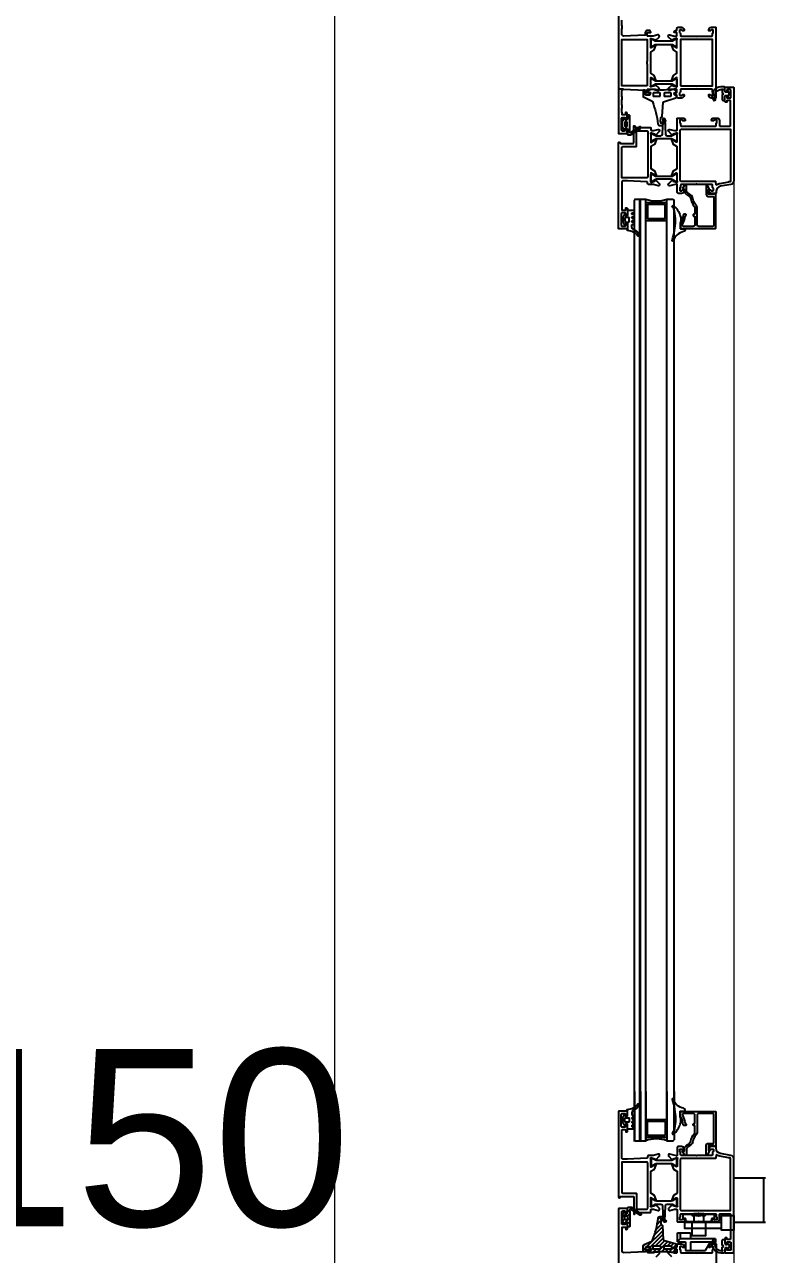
# Model space of a CAD drawing. Extents: x -2012 to 34975, y -1043 to 8321.
# Drawn here: x 30676.3 to 30718.2, y 2978.9 to 3048.3 of the extents above; entities that cross this region are included whole.
import ezdxf
from ezdxf.enums import TextEntityAlignment as Align

# ---------------------------------------------------------------- set-up
doc = ezdxf.new("R2010")
doc.units = 0
doc.header["$LTSCALE"] = 25
doc.linetypes.add('HIDDEN', pattern=[0.375, 0.25, -0.125])
doc.layers.get('0').update_dxf_attribs({"color": 9, "lineweight": 9})
for name, color, linetype, lineweight in [('06D', 9, 'Continuous', 9), ('10', 9, 'Continuous', 9), ('15', 9, 'Continuous', 9), ('22', 8, 'Continuous', 9)]:
    doc.layers.add(name, color=color, linetype=linetype, lineweight=lineweight)
doc.styles.add('Arial', font='arial.ttf', dxfattribs={"height": 2.5})

# ---------------------------------------------------------------- blocks, each defined once
blk = doc.blocks.new('ciftkanatdograma_pr2')
at = {"layer": '06D', "lineweight": 25, "ltscale": 0.5}
h = blk.add_hatch(dxfattribs=at)
h.set_pattern_fill('ANSI31', color=256, scale=0.05, angle=450, style=0)
h.set_pattern_definition([(315, (109.6646, 131.83068), (0.1122532, 0.1122532), [])])
edge = h.paths.add_edge_path(flags=16)
edge.add_arc((-71.62, 0.488), 0.025, 180, 270, ccw=False)
edge.add_line((-71.645, 0.488), (-71.645, 0.588))
edge.add_arc((-71.62, 0.588), 0.025, 90, 180, ccw=False)
edge.add_line((-71.62, 0.613), (-71.44, 0.613))
edge.add_arc((-71.44, 0.588), 0.025, 0, 90, ccw=False)
edge.add_line((-71.415, 0.588), (-71.415, 0.488))
edge.add_arc((-71.44, 0.488), 0.025, 270, 360, ccw=False)
edge.add_line((-71.44, 0.463), (-71.62, 0.463))
edge = h.paths.add_edge_path()
edge.add_arc((-71.815, 0.493), 0.035, 270, 360)
edge.add_line((-71.78, 0.493), (-71.78, 0.573))
edge.add_arc((-71.795, 0.573), 0.015, 360, 402.16924)
edge.add_line((-71.784, 0.583), (-71.824, 0.625))
edge.add_arc((-71.795, 0.653), 0.04, 117.0437, 223.61309, ccw=False)
edge.add_line((-71.813, 0.689), (-71.724, 0.734))
edge.add_arc((-71.645, 0.578), 0.175, 90, 117.0437, ccw=False)
edge.add_line((-71.645, 0.753), (-71.415, 0.753))
edge.add_arc((-71.415, 0.578), 0.175, 62.9563, 90, ccw=False)
edge.add_line((-71.335, 0.734), (-71.247, 0.689))
edge.add_arc((-71.265, 0.653), 0.04, -43.61309, 62.9563, ccw=False)
edge.add_line((-71.236, 0.625), (-71.276, 0.583))
edge.add_arc((-71.265, 0.573), 0.015, 137.83076, 180)
edge.add_line((-71.28, 0.573), (-71.28, 0.493))
edge.add_arc((-71.245, 0.493), 0.035, 180, 270)
edge.add_line((-71.245, 0.458), (-70.965, 0.458))
edge.add_arc((-70.965, 0.418), 0.04, 0, 90, ccw=False)
edge.add_line((-70.925, 0.418), (-70.925, 0.273))
edge.add_arc((-70.975, 0.273), 0.05, -40.03479, 0, ccw=False)
edge.add_line((-70.936, 0.241), (-71.309, -0.293))
edge.add_arc((-71.34, -0.267), 0.04, 146.99574, 319.96521, ccw=False)
edge.add_line((-71.373, -0.245), (-71.055, 0.26))
edge.add_arc((-71.106, 0.292), 0.06, 326.99574, 506.14555)
edge.add_line((-71.155, 0.326), (-71.995, 0.326))
edge.add_arc((-71.995, 0.366), 0.04, 180, 270, ccw=False)
edge.add_line((-72.035, 0.366), (-72.035, 0.418))
edge.add_arc((-71.995, 0.418), 0.04, 90, 180, ccw=False)
edge.add_line((-71.995, 0.458), (-71.815, 0.458))
h = blk.add_hatch(dxfattribs=at)
h.set_pattern_fill('ANSI31', color=256, scale=0.05, style=0)
h.set_pattern_definition([(315, (-72.79522, -250.68329), (-0.1122532, -0.1122532), [])])
h.paths.add_polyline_path([(-71.671, -1.695), (-71.483, -1.514, 0.203536), (-71.453, -1.442), (-71.453, -1.362, 0.380587), (-71.541, -1.262, -0.061836), (-72.798, -0.955, -0.189764), (-72.852, -0.906), (-73.043, -0.477, 0.285747), (-73.133, -0.422), (-73.423, -0.422, 0.414214), (-73.443, -0.442), (-73.443, -0.532, 0.414214), (-73.423, -0.552), (-73.208, -0.552, -0.414214), (-73.173, -0.587), (-73.173, -0.777, -0.414214), (-73.198, -0.802), (-73.278, -0.802, -0.414214), (-73.303, -0.777), (-73.303, -0.742, 0.414214), (-73.333, -0.712), (-73.399, -0.712, 0.296563), (-73.417, -0.724), (-73.477, -0.859, 0.104779), (-73.493, -0.932), (-73.493, -1.012, -0.081633), (-73.493, -1.992), (-73.493, -2.072, 0.104779), (-73.477, -2.145), (-73.417, -2.28, 0.296563), (-73.399, -2.292), (-73.333, -2.292, 0.414214), (-73.303, -2.262), (-73.303, -2.227, -0.414214), (-73.278, -2.202), (-73.198, -2.202, -0.414214), (-73.173, -2.227), (-73.173, -2.287, 0.414214), (-73.148, -2.312), (-73.053, -2.312, 0.328426), (-73.005, -2.276), (-72.786, -1.574, -0.309555), (-72.764, -1.557), (-71.961, -1.502, 0.394287), (-71.943, -1.482, -0.364538), (-71.901, -1.432, -0.068684), (-71.601, -1.422, -0.950368), (-71.603, -1.462, 0.000002), (-71.603, -1.462), (-71.754, -1.609, 0.999219)])
h.paths.add_polyline_path([(-73.103, -1.362), (-73.103, -1.022, 0.414214), (-73.133, -0.992), (-73.263, -0.992, 0.414214), (-73.293, -1.022), (-73.293, -1.362, 0.414214), (-73.263, -1.392), (-73.133, -1.392, 0.414214)], flags=16)
h.paths.add_polyline_path([(-73.133, -1.612), (-73.263, -1.612, 0.414214), (-73.293, -1.642), (-73.293, -1.982, 0.414214), (-73.263, -2.012), (-73.133, -2.012, 0.414214), (-73.103, -1.982), (-73.103, -1.642, 0.414214)], flags=16)
for p, q in [((-66.975, -0.563), (-66.975, -1.763)), ((-65.975, -0.563), (-65.975, -1.763)), ((-15.205, -0.563), (-15.205, -1.763)), ((-14.205, -0.563), (-14.205, -1.763)), ((-71.782, -5.536), (-71.782, -7.15)), ((-69.282, -7.15), (-69.282, -5.536)), ((-71.778, -7.236), (-69.286, -7.236))]:
    blk.add_line(p, q, dxfattribs=at)
at = {"layer": '06D'}
for points in [[(-0.3, 17), (-149.7, 17)], [(-7.711, -5.535), (-141.935, -5.535)]]:
    blk.add_lwpolyline(points, dxfattribs=at)
at = {"layer": '06D', "lineweight": 25, "ltscale": 0.5}
for points in [[(-71.815, 0.458, 0.414214), (-71.78, 0.493), (-71.78, 0.573, 0.186103), (-71.784, 0.583), (-71.824, 0.625, -0.501687), (-71.813, 0.689), (-71.724, 0.734, -0.118551), (-71.645, 0.753), (-71.415, 0.753, -0.118551), (-71.335, 0.734), (-71.247, 0.689, -0.501687), (-71.236, 0.625), (-71.276, 0.583, 0.186103), (-71.28, 0.573), (-71.28, 0.493, 0.414214), (-71.245, 0.458), (-70.965, 0.458, -0.414214), (-70.925, 0.418), (-70.925, 0.273, -0.176484), (-70.936, 0.241), (-71.309, -0.293, -0.940455), (-71.373, -0.245), (-71.055, 0.26, 0.992608), (-71.155, 0.326), (-71.995, 0.326, -0.414214), (-72.035, 0.366), (-72.035, 0.418, -0.414214), (-71.995, 0.458)], [(-9.485, 0.469, -0.414214), (-9.52, 0.504), (-9.52, 0.584, -0.186103), (-9.516, 0.594), (-9.476, 0.636, 0.501687), (-9.487, 0.699), (-9.576, 0.745, 0.118551), (-9.655, 0.764), (-9.885, 0.764, 0.118551), (-9.965, 0.745), (-10.053, 0.699, 0.501687), (-10.064, 0.636), (-10.024, 0.594, -0.186103), (-10.02, 0.584), (-10.02, 0.504, -0.414214), (-10.055, 0.469), (-10.335, 0.469, 0.414214), (-10.375, 0.429), (-10.375, 0.284, 0.176484), (-10.364, 0.252), (-9.991, -0.282, 0.940455), (-9.927, -0.234), (-10.245, 0.271, -0.992608), (-10.145, 0.337), (-9.305, 0.337, 0.414214), (-9.265, 0.377), (-9.265, 0.429, 0.414214), (-9.305, 0.469)], [(-15.273, 0.599, 0.359904), (-15.298, 0.57), (-15.298, 0.394, 0.414214), (-15.268, 0.364), (-15.068, 0.364, 0.414214), (-15.038, 0.394), (-15.038, 0.57, 0.359904), (-15.062, 0.599, 0.094739)], [(-66.875, -0.693, -0.414214), (-66.845, -0.663), (-66.105, -0.663, -0.414214), (-66.075, -0.693), (-66.075, -1.633, -0.414214), (-66.105, -1.663), (-66.845, -1.663, -0.414214), (-66.875, -1.633)], [(-14.305, -0.693, 0.414214), (-14.335, -0.663), (-15.075, -0.663, 0.414214), (-15.105, -0.693), (-15.105, -1.633, 0.414214), (-15.075, -1.663), (-14.335, -1.663, 0.414214), (-14.305, -1.633)], [(-70.846, -1.676, -0.403142), (-70.75, -1.776), (-70.75, -2.017, -0.131652), (-70.763, -2.067), (-70.871, -2.254, 0.131652), (-70.875, -2.269), (-70.875, -2.294, 0.414214), (-70.845, -2.324), (-70.485, -2.324, 0.414214), (-70.455, -2.294), (-70.455, -2.269, 0.131652), (-70.459, -2.254), (-70.567, -2.067, -0.131652), (-70.58, -2.017), (-70.58, -1.171, -0.131652), (-70.567, -1.121), (-70.459, -0.934, 0.131652), (-70.455, -0.919), (-70.455, -0.894, 0.414214), (-70.485, -0.864), (-70.845, -0.864, 0.414214), (-70.875, -0.894), (-70.875, -0.919, 0.131652), (-70.871, -0.934), (-70.763, -1.121, -0.131652), (-70.75, -1.171), (-70.75, -1.412, -0.403142), (-70.846, -1.512), (-71.702, -1.544, 0.962756), (-71.702, -1.644)], [(-68.28, -1.121), (-68.173, -0.934, 0.131652), (-68.169, -0.919), (-68.169, -0.894, 0.414214), (-68.199, -0.864), (-68.559, -0.864, 0.414214), (-68.589, -0.894), (-68.589, -0.919, 0.131652), (-68.585, -0.934), (-68.477, -1.121, -0.131652), (-68.464, -1.171), (-68.464, -2.017, -0.131652), (-68.477, -2.067), (-68.585, -2.254, 0.131652), (-68.589, -2.269), (-68.589, -2.294, 0.414214), (-68.559, -2.324), (-68.199, -2.324, 0.414214), (-68.169, -2.294), (-68.169, -2.269, 0.131652), (-68.173, -2.254), (-68.28, -2.067, -0.131652), (-68.294, -2.017), (-68.294, -1.171, -0.131652)], [(-12.717, -2.008, 0.131652), (-12.704, -2.058), (-12.596, -2.244, -0.131652), (-12.592, -2.259), (-12.592, -2.285, -0.414214), (-12.622, -2.315), (-12.982, -2.315, -0.414214), (-13.012, -2.285), (-13.012, -2.259, -0.131652), (-13.008, -2.244), (-12.901, -2.058, 0.131652), (-12.887, -2.008), (-12.887, -1.161, 0.131652), (-12.901, -1.111), (-13.008, -0.925, -0.131652), (-13.012, -0.91), (-13.012, -0.885, -0.414214), (-12.982, -0.855), (-12.622, -0.855, -0.414214), (-12.592, -0.885), (-12.592, -0.91, -0.131652), (-12.596, -0.925), (-12.704, -1.111, 0.131652), (-12.717, -1.161)], [(-12.901, -1.12), (-13.008, -0.934, -0.131652), (-13.012, -0.919), (-13.012, -0.893, -0.414214), (-12.982, -0.863), (-12.622, -0.863, -0.414214), (-12.592, -0.893), (-12.592, -0.919, -0.131652), (-12.596, -0.934), (-12.704, -1.12, 0.131652), (-12.717, -1.17), (-12.717, -2.016, 0.131652), (-12.704, -2.066), (-12.596, -2.253, -0.131652), (-12.592, -2.268), (-12.592, -2.293, -0.414214), (-12.622, -2.323), (-12.982, -2.323, -0.414214), (-13.012, -2.293), (-13.012, -2.268, -0.131652), (-13.008, -2.253), (-12.901, -2.066, 0.131652), (-12.887, -2.016), (-12.887, -1.17, 0.131652)], [(-10.335, -1.676, 0.403142), (-10.431, -1.775), (-10.431, -2.016, 0.131652), (-10.417, -2.066), (-10.31, -2.253, -0.131652), (-10.306, -2.268), (-10.306, -2.293, -0.414214), (-10.336, -2.323), (-10.696, -2.323, -0.414214), (-10.726, -2.293), (-10.726, -2.268, -0.131652), (-10.722, -2.253), (-10.614, -2.066, 0.131652), (-10.601, -2.016), (-10.601, -1.17, 0.131652), (-10.614, -1.12), (-10.722, -0.934, -0.131652), (-10.726, -0.919), (-10.726, -0.893, -0.414214), (-10.696, -0.863), (-10.336, -0.863, -0.414214), (-10.306, -0.893), (-10.306, -0.919, -0.131652), (-10.31, -0.934), (-10.417, -1.12, 0.131652), (-10.431, -1.17), (-10.431, -1.411, 0.403142), (-10.335, -1.511), (-9.479, -1.543, -0.962756), (-9.479, -1.643)], [(-8.197, -1.349, 0.414214), (-8.167, -1.379), (-8.037, -1.379, 0.414214), (-8.007, -1.349), (-8.007, -1.009, 0.414214), (-8.037, -0.979), (-8.167, -0.979, 0.414214), (-8.197, -1.009)], [(-7.335, -2.006, 0.131652), (-7.322, -2.056), (-7.215, -2.243, -0.131652), (-7.21, -2.258), (-7.21, -2.283, -0.414214), (-7.24, -2.313), (-7.6, -2.313, -0.414214), (-7.63, -2.283), (-7.63, -2.258, -0.131652), (-7.626, -2.243), (-7.519, -2.056, 0.131652), (-7.505, -2.006), (-7.505, -1.16, 0.131652), (-7.519, -1.11), (-7.626, -0.924, -0.131652), (-7.63, -0.909), (-7.63, -0.883, -0.414214), (-7.6, -0.853), (-7.24, -0.853, -0.414214), (-7.21, -0.883), (-7.21, -0.909, -0.131652), (-7.215, -0.924), (-7.322, -1.11, 0.131652), (-7.335, -1.16)], [(-5.265, -2.006, -0.131652), (-5.278, -2.056), (-5.386, -2.243, 0.131652), (-5.39, -2.258), (-5.39, -2.283, 0.414214), (-5.36, -2.313), (-5, -2.313, 0.414214), (-4.97, -2.283), (-4.97, -2.258, 0.131652), (-4.974, -2.243), (-5.081, -2.056, -0.131652), (-5.095, -2.006), (-5.095, -1.16, -0.131652), (-5.081, -1.11), (-4.974, -0.924, 0.131652), (-4.97, -0.909), (-4.97, -0.883, 0.414214), (-5, -0.853), (-5.36, -0.853, 0.414214), (-5.39, -0.883), (-5.39, -0.909, 0.131652), (-5.386, -0.924), (-5.278, -1.11, -0.131652), (-5.265, -1.16)], [(-65.505, -2.533), (-65.505, -2.753, 0.414214), (-65.475, -2.783), (-65.437, -2.783, 0.356389), (-65.339, -2.703, -0.262181), (-64.825, -2.11, 0.316752), (-64.805, -2.082, 0.499585), (-64.843, -2.053, -0.048291), (-65.399, -2.195, -0.086497), (-66.497, -2.192, -0.16681), (-66.725, -2.08, 0.169383), (-66.746, -2.066), (-66.759, -2.063, 0.513067), (-66.806, -2.129, 0.159858), (-66.231, -2.509, 0.178819), (-65.865, -2.527), (-65.845, -2.517, -0.13005), (-65.796, -2.503), (-65.535, -2.503, -0.414214)], [(-15.675, -2.533), (-15.675, -2.753, -0.414214), (-15.705, -2.783), (-15.743, -2.783, -0.356389), (-15.841, -2.703, 0.262181), (-16.355, -2.11, -0.316752), (-16.375, -2.082, -0.499585), (-16.336, -2.053, 0.048291), (-15.781, -2.195, 0.086497), (-14.682, -2.192, 0.16681), (-14.454, -2.08, -0.169383), (-14.434, -2.066), (-14.421, -2.063, -0.513067), (-14.374, -2.129, -0.159858), (-14.949, -2.509, -0.178819), (-15.315, -2.527), (-15.335, -2.517, 0.13005), (-15.384, -2.503), (-15.645, -2.503, 0.414214)], [(-8.197, -1.969, 0.414214), (-8.167, -1.999), (-8.037, -1.999, 0.414214), (-8.007, -1.969), (-8.007, -1.629, 0.414214), (-8.037, -1.599), (-8.167, -1.599, 0.414214), (-8.197, -1.629)]]:
    blk.add_lwpolyline(points, format="xyb", close=True, dxfattribs=at)
for points in [[(-65.409, 0.475, 0.220745), (-65.099, -0.119, -0.651907), (-65.155, -0.188, -0.176952), (-65.447, 0.128, 0.281357), (-65.59, 0.216), (-65.671, 0.216), (-65.685, 0.216), (-65.692, 0.215), (-65.699, 0.214), (-65.707, 0.211), (-65.714, 0.207), (-65.72, 0.201), (-65.725, 0.195), (-65.729, 0.188), (-65.732, 0.181), (-65.735, 0.166), (-65.735, 0.09), (-65.735, 0.087), (-65.735, 0.084), (-65.737, 0.081), (-65.738, 0.079), (-65.74, 0.076), (-65.743, 0.074), (-65.746, 0.072), (-65.749, 0.071), (-65.755, 0.07), (-65.835, 0.07), (-65.837, 0.07), (-65.84, 0.071), (-65.843, 0.072), (-65.846, 0.074), (-65.849, 0.076), (-65.851, 0.079), (-65.852, 0.081), (-65.854, 0.084), (-65.855, 0.09), (-65.855, 0.166), (-65.855, 0.173), (-65.857, 0.181), (-65.86, 0.188), (-65.864, 0.195), (-65.869, 0.201), (-65.875, 0.207), (-65.882, 0.211), (-65.89, 0.214), (-65.905, 0.216), (-65.912, 0.215), (-65.919, 0.214), (-65.927, 0.211), (-65.934, 0.207), (-65.94, 0.201), (-65.945, 0.195), (-65.949, 0.188), (-65.952, 0.181), (-65.955, 0.166), (-65.955, 0.09), (-65.955, 0.087), (-65.955, 0.084), (-65.957, 0.081), (-65.958, 0.079), (-65.96, 0.076), (-65.963, 0.074), (-65.966, 0.072), (-65.969, 0.071), (-65.975, 0.07), (-66.055, 0.07), (-66.057, 0.07), (-66.06, 0.071), (-66.063, 0.072), (-66.066, 0.074), (-66.069, 0.076), (-66.071, 0.079), (-66.072, 0.081), (-66.074, 0.084), (-66.075, 0.09), (-66.075, 0.166), (-66.075, 0.173), (-66.077, 0.181), (-66.08, 0.188), (-66.084, 0.195), (-66.089, 0.201), (-66.095, 0.207), (-66.102, 0.211), (-66.11, 0.214), (-66.125, 0.216), (-66.132, 0.215), (-66.139, 0.214), (-66.147, 0.211), (-66.154, 0.207), (-66.16, 0.201), (-66.165, 0.195), (-66.169, 0.188), (-66.172, 0.181), (-66.175, 0.166), (-66.175, 0.09), (-66.175, 0.087), (-66.175, 0.084), (-66.177, 0.081), (-66.178, 0.079), (-66.18, 0.076), (-66.183, 0.074), (-66.186, 0.072), (-66.189, 0.071), (-66.195, 0.07), (-66.275, 0.07), (-66.277, 0.07), (-66.28, 0.071), (-66.283, 0.072), (-66.286, 0.074), (-66.289, 0.076), (-66.291, 0.079), (-66.292, 0.081), (-66.294, 0.084), (-66.295, 0.09), (-66.295, 0.166), (-66.295, 0.173), (-66.297, 0.181), (-66.3, 0.188), (-66.304, 0.195), (-66.309, 0.201), (-66.315, 0.207), (-66.322, 0.211), (-66.33, 0.214), (-66.345, 0.216), (-66.352, 0.215), (-66.359, 0.214), (-66.367, 0.211), (-66.374, 0.207), (-66.38, 0.201), (-66.385, 0.195), (-66.389, 0.188), (-66.392, 0.181), (-66.395, 0.166), (-66.395, 0.09), (-66.395, 0.087), (-66.395, 0.084), (-66.397, 0.081), (-66.398, 0.079), (-66.4, 0.076), (-66.403, 0.074), (-66.406, 0.072), (-66.409, 0.071), (-66.414, 0.07), (-66.494, 0.07), (-66.497, 0.07), (-66.5, 0.071), (-66.503, 0.072), (-66.506, 0.074), (-66.509, 0.076), (-66.511, 0.078), (-66.512, 0.081), (-66.514, 0.084), (-66.515, 0.09), (-66.515, 0.428, -0.414214), (-66.485, 0.458), (-66.253, 0.458, 0.414214), (-66.223, 0.488), (-66.223, 0.553, 0.291535), (-66.235, 0.571), (-66.283, 0.591, -0.613042), (-66.285, 0.654), (-66.166, 0.717, -0.127095), (-66.103, 0.733), (-65.903, 0.733, -0.127095), (-65.84, 0.717), (-65.732, 0.66, -0.585233), (-65.732, 0.59), (-65.779, 0.565, 0.167811), (-65.783, 0.553), (-65.783, 0.488, 0.414214), (-65.753, 0.458), (-65.458, 0.458), (-65.458, 0.522, -0.394677), (-65.409, 0.475)], [(-15.762, 0.475, -0.220745), (-16.072, -0.119, 0.651907), (-16.016, -0.188, 0.176952), (-15.724, 0.128, -0.281357), (-15.581, 0.216), (-15.5, 0.216), (-15.486, 0.216), (-15.479, 0.215), (-15.472, 0.214), (-15.464, 0.211), (-15.457, 0.207), (-15.451, 0.201), (-15.446, 0.195), (-15.442, 0.188), (-15.439, 0.181), (-15.436, 0.166), (-15.436, 0.09), (-15.436, 0.087), (-15.436, 0.084), (-15.434, 0.081), (-15.433, 0.079), (-15.431, 0.076), (-15.428, 0.074), (-15.425, 0.072), (-15.422, 0.071), (-15.416, 0.07), (-15.336, 0.07), (-15.334, 0.07), (-15.331, 0.071), (-15.328, 0.072), (-15.325, 0.074), (-15.322, 0.076), (-15.32, 0.079), (-15.318, 0.081), (-15.317, 0.084), (-15.316, 0.09), (-15.316, 0.166), (-15.316, 0.173), (-15.314, 0.181), (-15.311, 0.188), (-15.307, 0.195), (-15.302, 0.201), (-15.295, 0.207), (-15.288, 0.211), (-15.281, 0.214), (-15.266, 0.216), (-15.259, 0.215), (-15.252, 0.214), (-15.244, 0.211), (-15.237, 0.207), (-15.231, 0.201), (-15.226, 0.195), (-15.222, 0.188), (-15.219, 0.181), (-15.216, 0.166), (-15.216, 0.09), (-15.216, 0.087), (-15.216, 0.084), (-15.214, 0.081), (-15.213, 0.079), (-15.211, 0.076), (-15.208, 0.074), (-15.205, 0.072), (-15.202, 0.071), (-15.196, 0.07), (-15.116, 0.07), (-15.114, 0.07), (-15.111, 0.071), (-15.108, 0.072), (-15.105, 0.074), (-15.102, 0.076), (-15.1, 0.079), (-15.098, 0.081), (-15.097, 0.084), (-15.096, 0.09), (-15.096, 0.166), (-15.096, 0.173), (-15.094, 0.181), (-15.091, 0.188), (-15.087, 0.195), (-15.082, 0.201), (-15.075, 0.207), (-15.068, 0.211), (-15.061, 0.214), (-15.046, 0.216), (-15.039, 0.215), (-15.032, 0.214), (-15.024, 0.211), (-15.017, 0.207), (-15.011, 0.201), (-15.006, 0.195), (-15.002, 0.188), (-14.999, 0.181), (-14.996, 0.166), (-14.996, 0.09), (-14.996, 0.087), (-14.996, 0.084), (-14.994, 0.081), (-14.993, 0.079), (-14.991, 0.076), (-14.988, 0.074), (-14.985, 0.072), (-14.982, 0.071), (-14.976, 0.07), (-14.896, 0.07), (-14.894, 0.07), (-14.891, 0.071), (-14.888, 0.072), (-14.885, 0.074), (-14.882, 0.076), (-14.88, 0.079), (-14.878, 0.081), (-14.877, 0.084), (-14.876, 0.09), (-14.876, 0.166), (-14.876, 0.173), (-14.874, 0.181), (-14.871, 0.188), (-14.867, 0.195), (-14.862, 0.201), (-14.855, 0.207), (-14.848, 0.211), (-14.841, 0.214), (-14.826, 0.216), (-14.819, 0.215), (-14.812, 0.214), (-14.804, 0.211), (-14.797, 0.207), (-14.791, 0.201), (-14.786, 0.195), (-14.782, 0.188), (-14.779, 0.181), (-14.776, 0.166), (-14.776, 0.09), (-14.776, 0.087), (-14.776, 0.084), (-14.774, 0.081), (-14.773, 0.079), (-14.771, 0.076), (-14.768, 0.074), (-14.765, 0.072), (-14.762, 0.071), (-14.756, 0.07), (-14.676, 0.07), (-14.674, 0.07), (-14.671, 0.071), (-14.668, 0.072), (-14.665, 0.074), (-14.662, 0.076), (-14.66, 0.078), (-14.658, 0.081), (-14.657, 0.084), (-14.656, 0.09), (-14.656, 0.428, 0.414214), (-14.686, 0.458), (-14.918, 0.458, -0.414214), (-14.948, 0.488), (-14.948, 0.553, -0.291535), (-14.936, 0.571), (-14.888, 0.591, 0.613042), (-14.886, 0.654), (-15.005, 0.717, 0.127095), (-15.068, 0.733), (-15.268, 0.733, 0.127095), (-15.33, 0.717), (-15.439, 0.66, 0.585233), (-15.439, 0.59), (-15.392, 0.565, -0.167811), (-15.388, 0.553), (-15.388, 0.488, -0.414214), (-15.418, 0.458), (-15.713, 0.458), (-15.713, 0.522, 0.394677), (-15.762, 0.475)], [(-73.493, -1.992, 0.081633), (-73.493, -1.012), (-73.493, -0.932, -0.104779), (-73.477, -0.859), (-73.417, -0.724, -0.296563), (-73.399, -0.712), (-73.333, -0.712, -0.414214), (-73.303, -0.742), (-73.303, -0.777, 0.414214), (-73.278, -0.802), (-73.198, -0.802, 0.414214), (-73.173, -0.777), (-73.173, -0.587, 0.414214), (-73.208, -0.552), (-73.423, -0.552, -0.414214), (-73.443, -0.532), (-73.443, -0.442, -0.414214), (-73.423, -0.422), (-73.133, -0.422, -0.285747), (-73.043, -0.477), (-72.852, -0.906, 0.189764), (-72.798, -0.955, 0.061836), (-71.541, -1.262, -0.380587), (-71.453, -1.362), (-71.453, -1.442, -0.203536), (-71.483, -1.514), (-71.671, -1.695, -0.999219), (-71.754, -1.609), (-71.603, -1.462, 0.950364), (-71.601, -1.422, 0.068684), (-71.901, -1.432, 0.364538), (-71.943, -1.482, -0.394287), (-71.961, -1.502), (-72.764, -1.557, 0.309555), (-72.786, -1.574), (-73.005, -2.276, -0.328426), (-73.053, -2.312), (-73.148, -2.312, -0.414214), (-73.173, -2.287), (-73.173, -2.227, 0.414214), (-73.198, -2.202), (-73.278, -2.202, 0.414214), (-73.303, -2.227), (-73.303, -2.262, -0.414214), (-73.333, -2.292), (-73.399, -2.292, -0.296563), (-73.417, -2.28), (-73.477, -2.145, -0.104779), (-73.493, -2.072), (-73.493, -1.992)], [(-7.807, -1.981, -0.081633), (-7.807, -1.001), (-7.807, -0.921, 0.104779), (-7.823, -0.848), (-7.883, -0.713, 0.296563), (-7.901, -0.701), (-7.967, -0.701, 0.414214), (-7.997, -0.731), (-7.997, -0.766, -0.414214), (-8.022, -0.791), (-8.102, -0.791, -0.414214), (-8.127, -0.766), (-8.127, -0.576, -0.414214), (-8.092, -0.541), (-7.877, -0.541, 0.414214), (-7.857, -0.521), (-7.857, -0.431, 0.414214), (-7.877, -0.411), (-8.167, -0.411, 0.285747), (-8.257, -0.467), (-8.448, -0.895, -0.189764), (-8.502, -0.944, -0.061836), (-9.759, -1.251, 0.380587), (-9.847, -1.351), (-9.847, -1.431, 0.203536), (-9.817, -1.503), (-9.629, -1.684, 0.999219), (-9.546, -1.598), (-9.697, -1.451, -0.950364), (-9.699, -1.411, -0.068684), (-9.399, -1.421, -0.364538), (-9.357, -1.471, 0.394287), (-9.339, -1.491), (-8.536, -1.546, -0.309555), (-8.514, -1.563), (-8.295, -2.266, 0.328426), (-8.247, -2.301), (-8.152, -2.301, 0.414214), (-8.127, -2.276), (-8.127, -2.216, -0.414214), (-8.102, -2.191), (-8.022, -2.191, -0.414214), (-7.997, -2.216), (-7.997, -2.251, 0.414214), (-7.967, -2.281), (-7.901, -2.281, 0.296563), (-7.883, -2.269), (-7.823, -2.134, 0.104779), (-7.807, -2.061), (-7.807, -1.981)]]:
    blk.add_lwpolyline(points, format="xyb", dxfattribs=at)
for centre, radius, start, end in [((-68.925, -1.163), 1.85, 341.07536, 18.92464), ((-12.255, -1.163), 1.85, 161.07536, 198.92464), ((-70.882, -7.15), 0.9, 180, 190.88553), ((-70.182, -7.15), 0.9, 349.11447, 0)]:
    blk.add_arc(centre, radius, start, end, dxfattribs=at)
at = {"layer": '10', "lineweight": 25, "ltscale": 0.5}
for p, q in [((-7.804, 0.681), (-7.804, 0.977)), ((-72.719, -2.511), (-72.882, -2.351)), ((-72.882, -2.351), (-72.719, -2.351)), ((-72.882, -2.351), (-72.882, -2.815)), ((-72.719, -2.351), (-72.373, -2.351)), ((-72.373, -2.511), (-72.719, -2.511)), ((-72.719, -4.507), (-72.719, -2.511)), ((-72.373, -2.351), (-72.373, -3.092)), ((-73.382, -2.815), (-73.382, -2.985)), ((-72.882, -2.815), (-73.382, -2.815)), ((-73.382, -2.985), (-73.382, -3.946)), ((-72.882, -3.086), (-73.382, -3.086)), ((-72.882, -3.086), (-72.882, -4.507)), ((-72.373, -3.092), (-72.719, -3.092)), ((-73.382, -3.946), (-72.882, -4.216)), ((-72.719, -4.507), (-72.882, -4.507))]:
    blk.add_line(p, q, dxfattribs=at)
for points in [[(-73.727, -1.152), (-73.556, -1.325), (-73.538, -1.337, 0.700084), (-73.43, -1.262), (-73.5, -1.001), (-73.5, -0.696, -0.414214), (-73.47, -0.666), (-73.33, -0.666, -0.414214), (-73.3, -0.696), (-73.3, -0.846, 0.414214), (-73.29, -0.856), (-73.28, -0.856, 0.414214), (-73.18, -0.756), (-73.18, -0.666, 0.414214), (-73.3, -0.546), (-73.421, -0.546, -0.403083), (-73.451, -0.517), (-73.496, 0.671, -0.425337), (-73.396, 0.774), (-73.077, 0.774), (-73.077, 0.764), (-72.927, 0.764), (-72.927, 0.774), (-72.597, 0.774), (-72.597, 0.764), (-72.447, 0.764), (-72.447, 0.774), (-72.18, 0.774), (-72.18, 0.764), (-72.05, 0.764), (-72.05, 0.594, -0.414214), (-72.08, 0.564), (-72.18, 0.564), (-72.18, 0.514, 0.414214), (-72.13, 0.464), (-71.82, 0.464, 0.414214), (-71.75, 0.534), (-71.75, 0.554, 0.414214), (-71.76, 0.564), (-71.86, 0.564, -0.414214), (-71.91, 0.614), (-71.91, 0.734, -0.414214), (-71.86, 0.784), (-71.19, 0.784, -0.414214), (-71.14, 0.734), (-71.14, 0.614, -0.414214), (-71.19, 0.564), (-71.29, 0.564, 0.414214), (-71.3, 0.554), (-71.3, 0.534, 0.414214), (-71.23, 0.464), (-71.01, 0.464, 0.414214), (-71, 0.474), (-71, 0.954, 0.414214), (-71.01, 0.964), (-78.99, 0.964, 0.414214)], [(-68.12, -0.658, -0.459137), (-68.156, -0.63), (-68.21, 0.464), (-68.21, 0.734, -0.414214), (-68.16, 0.784), (-66.58, 0.784, -0.414214), (-66.55, 0.754), (-66.55, 0.594, -0.414214), (-66.58, 0.564), (-66.68, 0.564), (-66.68, 0.514, 0.414214), (-66.63, 0.464), (-66.32, 0.464, 0.414214), (-66.25, 0.534), (-66.25, 0.554, 0.414214), (-66.26, 0.564), (-66.36, 0.564, -0.414214), (-66.41, 0.614), (-66.41, 0.764, -0.414214), (-66.36, 0.814), (-65.69, 0.814, -0.414214), (-65.64, 0.764), (-65.64, 0.614, -0.414214), (-65.69, 0.564), (-65.79, 0.564, 0.414214), (-65.8, 0.554), (-65.8, 0.534, 0.414214), (-65.73, 0.464), (-65.51, 0.464, 0.414214), (-65.5, 0.474), (-65.5, 0.954, 0.414214), (-65.51, 0.964), (-70.375, 0.964, 0.535184), (-70.398, 0.93), (-70.38, 0.886), (-70.35, 0.886, -0.414214), (-70.32, 0.856), (-70.32, 0.144, -0.414214), (-70.35, 0.114), (-71.295, 0.114, 0.535184), (-71.318, 0.08), (-71.308, 0.055, 0.302776), (-71.28, 0.036), (-71.25, 0.036, -0.414214), (-71.22, 0.006), (-71.22, -0.826, 0.414214), (-71.19, -0.856), (-71.071, -0.856, -0.414214), (-71.041, -0.886), (-71.041, -1.001), (-71.111, -1.262, 0.700084), (-71.003, -1.337), (-70.985, -1.325), (-70.814, -1.152, 0.607471), (-70.83, -1.092, -0.283637), (-70.853, -1.07), (-70.902, -0.886, -1.229391), (-70.852, -0.856), (-70.377, -0.856), (-70.54, -1.122, 0.859449), (-70.51, -1.147), (-70.265, -1.055), (-70.143, -0.856), (-68.898, -0.856), (-68.776, -1.055), (-68.532, -1.147, 0.859449), (-68.501, -1.122), (-68.664, -0.856), (-68.19, -0.856, -1.229391), (-68.139, -0.886), (-68.189, -1.07, -0.283637), (-68.211, -1.092, 0.607471), (-68.227, -1.152), (-68.056, -1.325), (-68.038, -1.337, 0.700084), (-67.93, -1.262), (-68, -1.001), (-68, -0.756, 0.474196), (-68.12, -0.658)], [(-13.061, -0.657, 0.459137), (-13.025, -0.629), (-12.971, 0.465), (-12.971, 0.735, 0.414214), (-13.021, 0.785), (-14.601, 0.785, 0.414214), (-14.631, 0.755), (-14.631, 0.595, 0.414214), (-14.601, 0.565), (-14.501, 0.565), (-14.501, 0.515, -0.414214), (-14.551, 0.465), (-14.861, 0.465, -0.414214), (-14.931, 0.535), (-14.931, 0.555, -0.414214), (-14.921, 0.565), (-14.821, 0.565, 0.414214), (-14.771, 0.615), (-14.771, 0.765, 0.414214), (-14.821, 0.815), (-15.491, 0.815, 0.414214), (-15.541, 0.765), (-15.541, 0.615, 0.414214), (-15.491, 0.565), (-15.391, 0.565, -0.414214), (-15.381, 0.555), (-15.381, 0.535, -0.414214), (-15.451, 0.465), (-15.671, 0.465, -0.414214), (-15.681, 0.475), (-15.681, 0.955, -0.414214), (-15.671, 0.965), (-10.806, 0.965, -0.535184), (-10.783, 0.931), (-10.801, 0.887), (-10.831, 0.887, 0.414214), (-10.861, 0.857), (-10.861, 0.145, 0.414214), (-10.831, 0.115), (-9.886, 0.115, -0.535184), (-9.863, 0.081), (-9.873, 0.056, -0.302776), (-9.901, 0.037), (-9.931, 0.037, 0.414214), (-9.961, 0.007), (-9.961, -0.825, -0.414214), (-9.991, -0.855), (-10.109, -0.855, 0.414214), (-10.139, -0.885), (-10.139, -1), (-10.069, -1.261, -0.700084), (-10.177, -1.336), (-10.195, -1.324), (-10.366, -1.151, -0.607471), (-10.351, -1.091, 0.283637), (-10.328, -1.069), (-10.279, -0.885, 1.229391), (-10.329, -0.855), (-10.803, -0.855), (-10.641, -1.121, -0.859449), (-10.671, -1.147), (-10.916, -1.054), (-11.038, -0.855), (-12.282, -0.855), (-12.404, -1.054), (-12.649, -1.147, -0.859449), (-12.679, -1.121), (-12.517, -0.855), (-12.991, -0.855, 1.229391), (-13.041, -0.885), (-12.992, -1.069, 0.283637), (-12.97, -1.091, -0.607471), (-12.954, -1.151), (-13.125, -1.324), (-13.143, -1.336, -0.700084), (-13.251, -1.261), (-13.181, -1), (-13.181, -0.755, -0.474196), (-13.061, -0.657)], [(-2.31, 0.975), (-10.29, 0.975, 0.414214), (-10.3, 0.965), (-10.3, 0.485, 0.414214), (-10.29, 0.475), (-10.07, 0.475, 0.414214), (-10, 0.545), (-10, 0.565, 0.414214), (-10.01, 0.575), (-10.11, 0.575, -0.414214), (-10.16, 0.625), (-10.16, 0.745, -0.414214), (-10.11, 0.795), (-9.44, 0.795, -0.414214), (-9.39, 0.745), (-9.39, 0.625, -0.414214), (-9.44, 0.575), (-9.54, 0.575, 0.414214), (-9.55, 0.565), (-9.55, 0.545, 0.414214), (-9.48, 0.475), (-9.17, 0.475, 0.414214), (-9.12, 0.525), (-9.12, 0.575), (-9.22, 0.575, -0.414214), (-9.25, 0.605), (-9.25, 0.775), (-9.12, 0.775), (-9.12, 0.785), (-8.853, 0.785), (-8.853, 0.775), (-8.703, 0.775), (-8.703, 0.785), (-8.373, 0.785), (-8.373, 0.775), (-8.223, 0.775), (-8.223, 0.785), (-7.904, 0.785, -0.425337), (-7.804, 0.682), (-7.849, -0.506, -0.403083), (-7.879, -0.535), (-8, -0.535, 0.414214), (-8.12, -0.655), (-8.12, -0.745, 0.414214), (-8.02, -0.845), (-8.01, -0.845, 0.414214), (-8, -0.835), (-8, -0.685, -0.414214), (-7.97, -0.655), (-7.83, -0.655, -0.414214), (-7.8, -0.685), (-7.8, -0.99), (-7.87, -1.251, 0.700084), (-7.762, -1.326), (-7.744, -1.314), (-7.573, -1.141, 0.607471), (-7.589, -1.081, -0.283637), (-7.611, -1.059), (-7.661, -0.875, -1.229391), (-7.61, -0.845), (-7.136, -0.845), (-7.299, -1.111, 0.859449), (-7.268, -1.137), (-7.024, -1.044), (-6.902, -0.845), (-5.698, -0.845), (-5.576, -1.044), (-5.332, -1.137, 0.859449), (-5.301, -1.111), (-5.464, -0.845), (-4.99, -0.845, -1.229391), (-4.939, -0.875), (-4.989, -1.059, -0.283637), (-5.011, -1.081, 0.607471), (-5.027, -1.141), (-4.856, -1.314), (-4.838, -1.326, 0.700084), (-4.73, -1.251), (-4.8, -0.99), (-4.8, -0.685, -0.414214), (-4.77, -0.655), (-4.63, -0.655, -0.414214), (-4.6, -0.685), (-4.6, -0.835, 0.414214), (-4.59, -0.845), (-4.58, -0.845, 0.414214), (-4.48, -0.745), (-4.48, -0.655, 0.414214), (-4.6, -0.535), (-4.721, -0.535, -0.403083), (-4.751, -0.506), (-4.796, 0.682, -0.425337), (-4.696, 0.785), (-4.377, 0.785), (-4.377, 0.775), (-4.227, 0.775), (-4.227, 0.785), (-3.897, 0.785)], [(-73.08, -2.336, -0.414222), (-73, -2.416), (-73, -2.586, -0.414214), (-73.15, -2.736), (-73.19, -2.736, -0.414214), (-73.2, -2.726), (-73.2, -2.665, -0.366034), (-73.175, -2.635, 0.365977), (-73.15, -2.606), (-73.15, -2.516, 0.414214), (-73.18, -2.486), (-73.29, -2.486, 0.365977), (-73.32, -2.511, -0.365977), (-73.349, -2.536), (-73.47, -2.536, 0.414214), (-73.5, -2.566), (-73.5, -3.406), (-73.53, -3.436), (-73.5, -3.466), (-73.5, -4.306, 0.414214), (-73.47, -4.336), (-73.349, -4.336, -0.365977), (-73.32, -4.361, 0.365977), (-73.29, -4.386), (-73.18, -4.386, 0.414214), (-73.15, -4.356), (-73.15, -4.266, 0.365977), (-73.175, -4.236, -0.366034), (-73.2, -4.206), (-73.2, -4.146, -0.414214), (-73.19, -4.136), (-73.15, -4.136, -0.414214), (-73, -4.286), (-73, -4.526, -0.414214), (-73.01, -4.536), (-76.99, -4.536, -0.414214)], [(-73.727, -2.039), (-73.556, -1.867), (-73.538, -1.854, -0.700084), (-73.43, -1.929), (-73.5, -2.19), (-73.5, -2.306, 0.414214), (-73.47, -2.336), (-73.33, -2.336, 0.414214), (-73.3, -2.306), (-73.3, -2.196, -0.414214), (-73.29, -2.186), (-73.28, -2.186, -0.414214), (-73.18, -2.286), (-73.18, -2.306, 0.414214), (-73.15, -2.336), (-73.08, -2.336)], [(-4.38, -2.325, -0.414222), (-4.3, -2.405), (-4.3, -2.575, -0.414214), (-4.45, -2.725), (-4.49, -2.725, -0.414214), (-4.5, -2.715), (-4.5, -2.654, -0.366034), (-4.475, -2.624, 0.365977), (-4.45, -2.595), (-4.45, -2.505, 0.414214), (-4.48, -2.475), (-4.59, -2.475, 0.365977), (-4.62, -2.5, -0.365977), (-4.649, -2.525), (-4.77, -2.525, 0.414214), (-4.8, -2.555), (-4.8, -3.395), (-4.83, -3.425), (-4.8, -3.455), (-4.8, -4.295, 0.414214), (-4.77, -4.325), (-4.649, -4.325, -0.365977), (-4.62, -4.35, 0.365977), (-4.59, -4.375), (-4.48, -4.375, 0.414214), (-4.45, -4.345), (-4.45, -4.255, 0.365977), (-4.475, -4.225, -0.366034), (-4.5, -4.195), (-4.5, -4.135, -0.414214), (-4.49, -4.125), (-4.45, -4.125, -0.414214), (-4.3, -4.275), (-4.3, -4.515, -0.414214), (-4.31, -4.525), (-8.29, -4.525, -0.414214), (-8.3, -4.515), (-8.3, -4.275, -0.414214), (-8.15, -4.125), (-8.11, -4.125, -0.414214), (-8.1, -4.135), (-8.1, -4.195, -0.366034), (-8.125, -4.225, 0.365977), (-8.15, -4.255), (-8.15, -4.345, 0.414214), (-8.12, -4.375), (-8.01, -4.375, 0.365977), (-7.98, -4.35, -0.365977), (-7.951, -4.325), (-7.83, -4.325, 0.414214), (-7.8, -4.295), (-7.8, -3.455), (-7.77, -3.425), (-7.8, -3.395), (-7.8, -2.555, 0.414214), (-7.83, -2.525), (-7.951, -2.525, -0.365977), (-7.98, -2.5, 0.365977), (-8.01, -2.475), (-8.12, -2.475, 0.414214), (-8.15, -2.505), (-8.15, -2.595, 0.365977), (-8.125, -2.624, -0.366034), (-8.1, -2.654), (-8.1, -2.715, -0.414214), (-8.11, -2.725), (-8.15, -2.725, -0.414214), (-8.3, -2.575), (-8.3, -2.405, -0.414214), (-8.22, -2.325), (-8.15, -2.325, 0.414214), (-8.12, -2.295), (-8.12, -2.275, -0.414214), (-8.02, -2.175), (-8.01, -2.175, -0.414214), (-8, -2.185), (-8, -2.295, 0.414214), (-7.97, -2.325), (-7.83, -2.325, 0.414214), (-7.8, -2.295), (-7.8, -2.179), (-7.87, -1.918, -0.700084), (-7.762, -1.843), (-7.744, -1.856), (-7.573, -2.029, -0.607471), (-7.589, -2.089, 0.283637), (-7.611, -2.11), (-7.661, -2.294, 1.229391), (-7.61, -2.325), (-7.136, -2.325), (-7.298, -2.06, -0.713664), (-7.273, -2.031), (-7.024, -2.125), (-6.902, -2.325), (-5.698, -2.325), (-5.576, -2.125), (-5.327, -2.031, -0.713664), (-5.302, -2.06), (-5.464, -2.325), (-4.99, -2.325, 1.229391), (-4.939, -2.294), (-4.989, -2.11, 0.283637), (-5.011, -2.089, -0.607471), (-5.027, -2.029), (-4.856, -1.856), (-4.838, -1.843, -0.700084), (-4.73, -1.918), (-4.8, -2.179), (-4.8, -2.295, 0.414214), (-4.77, -2.325), (-4.63, -2.325, 0.414214), (-4.6, -2.295), (-4.6, -2.185, -0.414214), (-4.59, -2.175), (-4.58, -2.175, -0.414214), (-4.48, -2.275), (-4.48, -2.295, 0.414214), (-4.45, -2.325), (-4.38, -2.325)]]:
    blk.add_lwpolyline(points, format="xyb", dxfattribs=at)
for points in [[(-70.15, -0.036), (-70.99, -0.036, 0.414214), (-71.04, -0.086), (-71.04, -0.626, 0.414214), (-70.99, -0.676), (-68.43, -0.676, 0.414214), (-68.38, -0.626), (-68.38, 0.784), (-70.09, 0.784, 0.414214), (-70.14, 0.734), (-70.14, -0.026, -0.414214)], [(-11.031, -0.035), (-10.191, -0.035, -0.414214), (-10.141, -0.085), (-10.141, -0.625, -0.414214), (-10.191, -0.675), (-12.751, -0.675, -0.414214), (-12.801, -0.625), (-12.801, 0.785), (-11.091, 0.785, -0.414214), (-11.041, 0.735), (-11.041, -0.025, 0.414214)], [(-71.62, 0.463, -0.414214), (-71.645, 0.488), (-71.645, 0.588, -0.414214), (-71.62, 0.613), (-71.44, 0.613, -0.414214), (-71.415, 0.588), (-71.415, 0.488, -0.414214), (-71.44, 0.463)], [(-65.898, 0.599, -0.359904), (-65.873, 0.57), (-65.873, 0.394, -0.414214), (-65.903, 0.364), (-66.103, 0.364, -0.414214), (-66.133, 0.394), (-66.133, 0.57, -0.359904), (-66.109, 0.599, -0.094739)], [(-9.68, 0.474, 0.414214), (-9.655, 0.499), (-9.655, 0.599, 0.414214), (-9.68, 0.624), (-9.86, 0.624, 0.414214), (-9.885, 0.599), (-9.885, 0.499, 0.414214), (-9.86, 0.474)], [(-73.103, -1.36, -0.414214), (-73.133, -1.39), (-73.263, -1.39, -0.414214), (-73.293, -1.36), (-73.293, -1.02, -0.414214), (-73.263, -0.99), (-73.133, -0.99, -0.414214), (-73.103, -1.02)], [(-67.849, -2.536, 0.365977), (-67.82, -2.511, -0.365977), (-67.79, -2.486), (-67.68, -2.486, -0.414214), (-67.65, -2.516), (-67.65, -2.606, -0.365977), (-67.675, -2.635, 0.366034), (-67.7, -2.665), (-67.7, -2.726, 0.414214), (-67.69, -2.736), (-67.65, -2.736, 0.414214), (-67.5, -2.586), (-67.5, -2.416, 0.414214), (-67.58, -2.336), (-68, -2.336, -0.493043), (-68.029, -2.298), (-67.93, -1.929, 0.700084), (-68.038, -1.854), (-68.056, -1.867), (-68.227, -2.039, 0.607471), (-68.211, -2.1, -0.283637), (-68.189, -2.121), (-68.139, -2.305, -1.229391), (-68.19, -2.336), (-68.611, -2.336, -0.585524), (-68.636, -2.29), (-68.502, -2.071, 0.713664), (-68.527, -2.042), (-68.776, -2.136), (-68.89, -2.321, -0.261412), (-68.915, -2.336), (-70.126, -2.336, -0.261412), (-70.152, -2.321), (-70.265, -2.136), (-70.515, -2.042, 0.713664), (-70.539, -2.071), (-70.405, -2.29, -0.585524), (-70.431, -2.336), (-70.852, -2.336, -1.229391), (-70.902, -2.305), (-70.853, -2.121, -0.283637), (-70.83, -2.1, 0.607471), (-70.814, -2.039), (-70.985, -1.867), (-71.003, -1.854, 0.700084), (-71.111, -1.929), (-71.041, -2.19), (-71.041, -2.306, -0.414214), (-71.071, -2.336), (-71.72, -2.336, 0.414214), (-71.75, -2.366), (-71.75, -2.686, 0.414222), (-71.65, -2.786), (-71.61, -2.786, 0.414214), (-71.6, -2.776), (-71.6, -2.665, 0.366034), (-71.625, -2.635, -0.365977), (-71.65, -2.606), (-71.65, -2.516, -0.414214), (-71.62, -2.486), (-71.51, -2.486, -0.365977), (-71.48, -2.511, 0.365977), (-71.451, -2.536), (-71.33, -2.536, -0.414214), (-71.3, -2.566), (-71.3, -3.506), (-71.27, -3.536), (-71.3, -3.566), (-71.3, -4.506, -0.414214), (-71.33, -4.536), (-71.451, -4.536, 0.365977), (-71.48, -4.561, -0.365977), (-71.51, -4.586), (-71.62, -4.586, -0.414214), (-71.65, -4.556), (-71.65, -4.466, -0.365977), (-71.625, -4.436, 0.366034), (-71.6, -4.406), (-71.6, -4.296, 0.414214), (-71.61, -4.286), (-71.65, -4.286, 0.414214), (-71.75, -4.386), (-71.75, -4.586, 0.414214), (-71.6, -4.736), (-71.33, -4.736, -0.414214), (-71.3, -4.766), (-71.3, -5.326, -0.414214), (-71.33, -5.356), (-72.72, -5.356, -0.414214), (-72.75, -5.326), (-72.75, -5.166, -0.414214), (-72.72, -5.136), (-72.65, -5.136), (-72.65, -5.086, 0.414214), (-72.7, -5.036), (-72.955, -5.036, 0.414214), (-73.025, -5.106), (-73.025, -5.126, 0.414214), (-73.015, -5.136), (-72.94, -5.136, -0.414214), (-72.89, -5.186), (-72.89, -5.326, -0.414214), (-72.94, -5.376), (-73.31, -5.376, -0.414214), (-73.36, -5.326), (-73.36, -5.186, -0.414214), (-73.31, -5.136), (-73.235, -5.136, 0.414214), (-73.225, -5.126), (-73.225, -5.106, 0.414214), (-73.295, -5.036), (-73.47, -5.036, 0.414214), (-73.5, -5.066), (-73.5, -5.506, 0.414214), (-73.47, -5.536), (-68.2, -5.536, 0.363975), (-68.003, -5.37), (-67.9, -4.783, -0.36397), (-67.604, -4.536), (-67.53, -4.536, 0.414214), (-67.5, -4.506), (-67.5, -4.286, 0.414214), (-67.65, -4.136), (-67.69, -4.136, 0.414214), (-67.7, -4.146), (-67.7, -4.206, 0.366034), (-67.675, -4.236, -0.365977), (-67.65, -4.266), (-67.65, -4.356, -0.414214), (-67.68, -4.386), (-67.79, -4.386, -0.365977), (-67.82, -4.361, 0.365977), (-67.849, -4.336), (-67.97, -4.336, -0.414214), (-68, -4.306), (-68, -3.466), (-68.03, -3.436), (-68, -3.406), (-68, -2.566, -0.414214), (-67.97, -2.536)], [(-73.103, -1.98, -0.414214), (-73.133, -2.01), (-73.263, -2.01, -0.414214), (-73.293, -1.98), (-73.293, -1.64, -0.414214), (-73.263, -1.61), (-73.133, -1.61, -0.414214), (-73.103, -1.64)], [(-13.332, -2.535, -0.365977), (-13.361, -2.51, 0.365977), (-13.391, -2.485), (-13.501, -2.485, 0.414214), (-13.531, -2.515), (-13.531, -2.605, 0.365977), (-13.506, -2.634, -0.366034), (-13.481, -2.664), (-13.481, -2.725, -0.414214), (-13.491, -2.735), (-13.531, -2.735, -0.414214), (-13.681, -2.585), (-13.681, -2.415, -0.414214), (-13.601, -2.335), (-13.181, -2.335, 0.493043), (-13.152, -2.297), (-13.251, -1.928, -0.700084), (-13.143, -1.853), (-13.125, -1.866), (-12.954, -2.039, -0.607471), (-12.97, -2.099, 0.283637), (-12.992, -2.12), (-13.041, -2.304, 1.229391), (-12.991, -2.335), (-12.57, -2.335, 0.585524), (-12.545, -2.289), (-12.678, -2.07, -0.713664), (-12.654, -2.041), (-12.404, -2.135), (-12.291, -2.32, 0.261412), (-12.266, -2.335), (-11.054, -2.335, 0.261412), (-11.029, -2.32), (-10.916, -2.135), (-10.666, -2.041, -0.713664), (-10.642, -2.07), (-10.775, -2.289, 0.585524), (-10.75, -2.335), (-10.329, -2.335, 1.229391), (-10.279, -2.304), (-10.328, -2.12, 0.283637), (-10.351, -2.099, -0.607471), (-10.366, -2.039), (-10.195, -1.866), (-10.177, -1.853, -0.700084), (-10.069, -1.928), (-10.139, -2.189), (-10.139, -2.305, 0.414214), (-10.109, -2.335), (-9.461, -2.335, -0.414214), (-9.431, -2.365), (-9.431, -2.685, -0.414222), (-9.531, -2.785), (-9.571, -2.785, -0.414214), (-9.581, -2.775), (-9.581, -2.664, -0.366034), (-9.556, -2.634, 0.365977), (-9.531, -2.605), (-9.531, -2.515, 0.414214), (-9.561, -2.485), (-9.671, -2.485, 0.365977), (-9.7, -2.51, -0.365977), (-9.73, -2.535), (-9.851, -2.535, 0.414214), (-9.881, -2.565), (-9.881, -3.505), (-9.911, -3.535), (-9.881, -3.565), (-9.881, -4.505, 0.414214), (-9.851, -4.535), (-9.73, -4.535, -0.365977), (-9.7, -4.56, 0.365977), (-9.671, -4.585), (-9.561, -4.585, 0.414214), (-9.531, -4.555), (-9.531, -4.465, 0.365977), (-9.556, -4.435, -0.366034), (-9.581, -4.405), (-9.581, -4.295, -0.414214), (-9.571, -4.285), (-9.531, -4.285, -0.414214), (-9.431, -4.385), (-9.431, -4.585, -0.414214), (-9.581, -4.735), (-9.851, -4.735, 0.414214), (-9.881, -4.765), (-9.881, -5.325, 0.414214), (-9.851, -5.355), (-8.461, -5.355, 0.414214), (-8.431, -5.325), (-8.431, -5.165, 0.414214), (-8.461, -5.135), (-8.531, -5.135), (-8.531, -5.085, -0.414214), (-8.481, -5.035), (-8.226, -5.035, -0.414214), (-8.156, -5.105), (-8.156, -5.125, -0.414214), (-8.166, -5.135), (-8.241, -5.135, 0.414214), (-8.291, -5.185), (-8.291, -5.325, 0.414214), (-8.241, -5.375), (-7.871, -5.375, 0.414214), (-7.821, -5.325), (-7.821, -5.185, 0.414214), (-7.871, -5.135), (-7.946, -5.135, -0.414214), (-7.956, -5.125), (-7.956, -5.105, -0.414214), (-7.886, -5.035), (-7.711, -5.035, -0.414214), (-7.681, -5.065), (-7.681, -5.505, -0.414214), (-7.711, -5.535), (-12.981, -5.535, -0.363975), (-13.178, -5.369), (-13.281, -4.783, 0.36397), (-13.577, -4.535), (-13.651, -4.535, -0.414214), (-13.681, -4.505), (-13.681, -4.285, -0.414214), (-13.531, -4.135), (-13.491, -4.135, -0.414214), (-13.481, -4.145), (-13.481, -4.205, -0.366034), (-13.506, -4.235, 0.365977), (-13.531, -4.265), (-13.531, -4.355, 0.414214), (-13.501, -4.385), (-13.391, -4.385, 0.365977), (-13.361, -4.36, -0.365977), (-13.332, -4.335), (-13.211, -4.335, 0.414214), (-13.181, -4.305), (-13.181, -3.465), (-13.151, -3.435), (-13.181, -3.405), (-13.181, -2.565, 0.414214), (-13.211, -2.535)], [(-71.401, -3.583), (-71.401, -3.683, -1), (-71.401, -3.743), (-71.401, -3.806), (-71.371, -3.823), (-71.401, -3.84), (-71.401, -3.903, 0.414214), (-71.371, -3.933, -0.414214), (-71.321, -3.983), (-71.321, -4.333, -0.414214), (-71.421, -4.433), (-71.541, -4.433, -0.414214), (-71.571, -4.403), (-71.571, -4.313, 0.414214), (-71.601, -4.283), (-71.651, -4.283, -0.414214), (-71.751, -4.183), (-71.751, -4.133), (-71.751, -3.583), (-71.721, -3.553), (-71.751, -3.523), (-71.751, -2.973), (-71.751, -2.923, -0.414214), (-71.651, -2.823), (-71.601, -2.823, 0.414214), (-71.571, -2.793), (-71.571, -2.703, -0.414214), (-71.541, -2.673), (-71.421, -2.673, -0.414214), (-71.321, -2.773), (-71.321, -3.123, -0.414214), (-71.371, -3.173, 0.414214), (-71.401, -3.203), (-71.401, -3.333, -1), (-71.401, -3.393), (-71.401, -3.523), (-71.431, -3.553)], [(-68.201, -5.356, 0.207097), (-68.15, -5.333), (-68.15, -5.236), (-68.132, -5.236), (-68.047, -4.757, -0.106114), (-67.976, -4.582, 0.602221), (-68.001, -4.536), (-68.05, -4.536, -0.162278), (-68.11, -4.516), (-68.15, -4.516, -0.414214), (-68.18, -4.486), (-68.18, -2.566, 0.414214), (-68.23, -2.516), (-71.07, -2.516, 0.414214), (-71.12, -2.566), (-71.12, -5.356)], [(-66.318, -3.314), (-66.318, -3.274, -0.414214), (-66.288, -3.244), (-66.248, -3.244, -0.414214), (-66.218, -3.274), (-66.218, -3.294, 0.414214), (-66.168, -3.344), (-65.738, -3.344, 0.414214), (-65.638, -3.244), (-65.638, -2.695, 0.414214), (-65.688, -2.645), (-65.74, -2.645, 0.127567), (-65.774, -2.653, -0.09888), (-66.192, -2.787, 0.367727), (-66.218, -2.816, -0.399482), (-66.248, -2.844), (-66.288, -2.844, -0.414214), (-66.318, -2.814), (-66.318, -2.723, -0.400329), (-66.271, -2.673, 0.114933), (-65.834, -2.55, -0.127017), (-65.737, -2.525), (-65.548, -2.525, -0.414214), (-65.518, -2.555), (-65.518, -4.495, -0.414214), (-65.548, -4.525), (-67.468, -4.525, -0.414214), (-67.498, -4.495), (-67.498, -4.435, -0.414214), (-67.468, -4.405), (-67.448, -4.405), (-67.448, -4.105), (-67.718, -4.105), (-67.738, -4.14, -0.414214), (-67.779, -4.151), (-67.95, -4.052, -0.767327), (-67.932, -3.985), (-67.428, -3.985, -0.414214), (-67.328, -4.085), (-67.328, -4.355, 0.414214), (-67.278, -4.405), (-65.688, -4.405, 0.414214), (-65.638, -4.355), (-65.638, -3.564, 0.414214), (-65.738, -3.464), (-66.652, -3.464, -0.172094), (-66.853, -3.393, 0.126051), (-67.214, -3.227, -0.197455), (-67.419, -3.096), (-67.527, -2.941, 0.244698), (-67.674, -2.865), (-67.954, -2.865, -0.767327), (-67.981, -2.763), (-67.783, -2.649, -0.57735), (-67.738, -2.675), (-67.738, -2.745), (-67.674, -2.745, -0.244698), (-67.429, -2.873), (-67.326, -3.027, 0.197455), (-67.198, -3.109, -0.126051), (-66.783, -3.3, 0.178336), (-66.652, -3.344), (-66.348, -3.344, 0.414214)], [(-14.862, -3.314), (-14.862, -3.274, 0.414214), (-14.892, -3.244), (-14.932, -3.244, 0.414214), (-14.962, -3.274), (-14.962, -3.294, -0.414214), (-15.012, -3.344), (-15.442, -3.344, -0.414214), (-15.542, -3.244), (-15.542, -2.695, -0.414214), (-15.492, -2.645), (-15.44, -2.645, -0.127567), (-15.406, -2.653, 0.09888), (-14.988, -2.787, -0.367727), (-14.962, -2.816, 0.399482), (-14.932, -2.844), (-14.892, -2.844, 0.414214), (-14.862, -2.814), (-14.862, -2.723, 0.400329), (-14.909, -2.673, -0.114933), (-15.346, -2.55, 0.127017), (-15.443, -2.525), (-15.632, -2.525, 0.414214), (-15.662, -2.555), (-15.662, -4.495, 0.414214), (-15.632, -4.525), (-13.712, -4.525, 0.414214), (-13.682, -4.495), (-13.682, -4.435, 0.414214), (-13.712, -4.405), (-13.732, -4.405), (-13.732, -4.105), (-13.462, -4.105), (-13.441, -4.14, 0.414214), (-13.4, -4.151), (-13.23, -4.052, 0.767327), (-13.248, -3.985), (-13.752, -3.985, 0.414214), (-13.852, -4.085), (-13.852, -4.355, -0.414214), (-13.902, -4.405), (-15.492, -4.405, -0.414214), (-15.542, -4.355), (-15.542, -3.564, -0.414214), (-15.442, -3.464), (-14.528, -3.464, 0.172094), (-14.326, -3.393, -0.126051), (-13.966, -3.227, 0.197455), (-13.761, -3.096), (-13.653, -2.941, -0.244698), (-13.505, -2.865), (-13.226, -2.865, 0.767327), (-13.199, -2.763), (-13.397, -2.649, 0.57735), (-13.442, -2.675), (-13.442, -2.745), (-13.505, -2.745, 0.244698), (-13.751, -2.873), (-13.854, -3.027, -0.197455), (-13.982, -3.109, 0.126051), (-14.397, -3.3, -0.178336), (-14.528, -3.344), (-14.832, -3.344, -0.414214)], [(-12.98, -5.355, -0.207097), (-13.031, -5.333), (-13.031, -5.235), (-13.049, -5.235), (-13.133, -4.756, 0.106114), (-13.205, -4.581, -0.602221), (-13.18, -4.535), (-13.131, -4.535, 0.162278), (-13.071, -4.515), (-13.031, -4.515, 0.414214), (-13.001, -4.485), (-13.001, -2.565, -0.414214), (-12.951, -2.515), (-10.111, -2.515, -0.414214), (-10.061, -2.565), (-10.061, -5.355)], [(-73.284, -5.156), (-73.224, -5.156), (-73.224, -5.076, 0.236068), (-73.304, -5.036), (-73.468, -5.036, -0.414214), (-73.518, -4.986), (-73.518, -4.814, -0.557109), (-72.795, -4.367, -0.284432), (-72.754, -4.434, -0.557109), (-72.862, -4.501, 0.59685), (-73.366, -4.856, 2.161979), (-73.331, -4.886), (-73.189, -4.886, 1), (-73.069, -4.886), (-72.804, -4.886, -0.414214), (-72.754, -4.936), (-72.754, -4.986, -0.414214), (-72.804, -5.036), (-72.954, -5.036, 0.236068), (-73.034, -5.076), (-73.034, -5.156), (-72.974, -5.156), (-72.974, -5.189, -0.323522), (-73.008, -5.237), (-73.101, -5.268, -0.019238), (-73.109, -5.27), (-73.149, -5.27, -0.019238), (-73.156, -5.268), (-73.249, -5.237, -0.323522), (-73.284, -5.189)], [(-7.901, -5.154), (-7.961, -5.154), (-7.961, -5.074, -0.236068), (-7.881, -5.034), (-7.716, -5.034, 0.414214), (-7.666, -4.984), (-7.666, -4.813, 0.557109), (-8.389, -4.365, 0.284432), (-8.431, -4.433, 0.557109), (-8.322, -4.5, -0.59685), (-7.819, -4.855, -2.161979), (-7.853, -4.884), (-7.996, -4.884, -1), (-8.116, -4.884), (-8.381, -4.884, 0.414214), (-8.431, -4.934), (-8.431, -4.984, 0.414214), (-8.381, -5.034), (-8.231, -5.034, -0.236068), (-8.151, -5.074), (-8.151, -5.154), (-8.211, -5.154), (-8.211, -5.188, 0.323522), (-8.176, -5.235), (-8.083, -5.266, 0.019238), (-8.076, -5.268), (-8.036, -5.268, 0.019238), (-8.028, -5.266), (-7.935, -5.235, 0.323522), (-7.901, -5.188)]]:
    blk.add_lwpolyline(points, format="xyb", close=True, dxfattribs=at)
for points in [[(-7.61, -0.655), (-7.61, -0.185), (-7.6, -0.185), (-7.6, 0.315), (-7.61, 0.315), (-7.61, 0.785), (-4.99, 0.785), (-4.99, 0.315), (-5, 0.315), (-5, -0.185), (-4.99, -0.185), (-4.99, -0.655), (-6.225, -0.655), (-6.225, -0.635), (-6.375, -0.635), (-6.375, -0.655)], [(-7.6, -2.525), (-7.6, -4.325), (-5, -4.325), (-5, -2.525)], [(-71.751, -3.186), (-71.751, -3.94), (-72.552, -3.94), (-72.552, -3.186)], [(-71.751, -3.289), (-71.751, -3.837), (-71.3, -3.837), (-71.3, -3.289)], [(-71.399, -5.54), (-72.232, -5.54), (-72.232, -4.84), (-71.399, -4.84)]]:
    blk.add_lwpolyline(points, close=True, dxfattribs=at)
blk.add_lwpolyline([(-72.132, -4.84), (-72.132, -2.774), (-71.782, -2.774), (-71.782, -4.84)], dxfattribs=at)
for centre, start, end in [((-71.62, -4.456), 99.59407, 180), ((-9.561, -4.455), 0, 80.40593)]:
    blk.add_arc(centre, 0.03, start, end, dxfattribs=at)
at = {"layer": '15', "lineweight": 25, "ltscale": 0.5}
for p, q in [((-67.217, 0.074), (-16.78, 0.075)), ((-67.175, 0.025), (-67.125, 0.075)), ((-67.175, 0.025), (-67.175, -0.563)), ((-64.4, 0.075), (-67.125, 0.075)), ((-16.78, 0.075), (-14.055, 0.075)), ((-14.005, 0.025), (-14.055, 0.075)), ((-14.005, 0.025), (-14.005, -0.563)), ((-67.217, -0.226), (-16.78, -0.225)), ((-67.217, -0.264), (-16.78, -0.263)), ((-67.217, -0.564), (-16.78, -0.563)), ((-64.4, -0.225), (-67.175, -0.225)), ((-64.4, -0.263), (-67.175, -0.263)), ((-64.4, -0.563), (-67.175, -0.563)), ((-16.78, -0.225), (-14.005, -0.225)), ((-16.78, -0.263), (-14.005, -0.263)), ((-16.78, -0.563), (-14.005, -0.563)), ((-67.175, -1.763), (-67.175, -2.113)), ((-64.4, -1.763), (-67.175, -1.763)), ((-66.568, -1.764), (-16.78, -1.763)), ((-16.78, -1.763), (-14.005, -1.763)), ((-14.005, -1.763), (-14.005, -2.113)), ((-67.175, -2.113), (-67.125, -2.163)), ((-64.4, -2.163), (-67.125, -2.163)), ((-64.4, -2.163), (-66.669, -2.163)), ((-66.568, -2.164), (-16.78, -2.163)), ((-16.78, -2.163), (-14.055, -2.163)), ((-16.78, -2.163), (-14.511, -2.163)), ((-14.005, -2.113), (-14.055, -2.163))]:
    blk.add_line(p, q, dxfattribs=at)
blk = doc.blocks.new('0_windowno')
at = {"style": 'Arial'}
blk.add_attdef('GENISLIK', text='', height=2, dxfattribs=at).set_placement((4.036, 0), align=Align.BOTTOM_LEFT)
blk.add_attdef('PENCERENO', text='', height=2, dxfattribs=at).set_placement((0, 0), align=Align.MIDDLE_CENTER)
blk.add_attdef('YUKSEKLIK', text='', height=2, dxfattribs=at).set_placement((4.036, -0.5), align=Align.TOP_LEFT)

msp = doc.modelspace()

# ---------------------------------------------------------------- block references
at = {"layer": '10', "linetype": 'HIDDEN', "rotation": 90}
msp.add_blockref('ciftkanatdograma_pr2', (30710.838, 3052.499), dxfattribs=at)
at = {"layer": '22'}
ref = msp.add_blockref('0_windowno', (30652.196, 2977.499), dxfattribs=dict(at, xscale=5, yscale=5, zscale=5))
ref.add_attrib('GENISLIK', '150', dxfattribs={"layer": '0', "height": 10, "style": 'Arial'}).set_placement((30671.439, 2977.499), align=Align.BOTTOM_LEFT)

doc.saveas('drawing.dxf')
